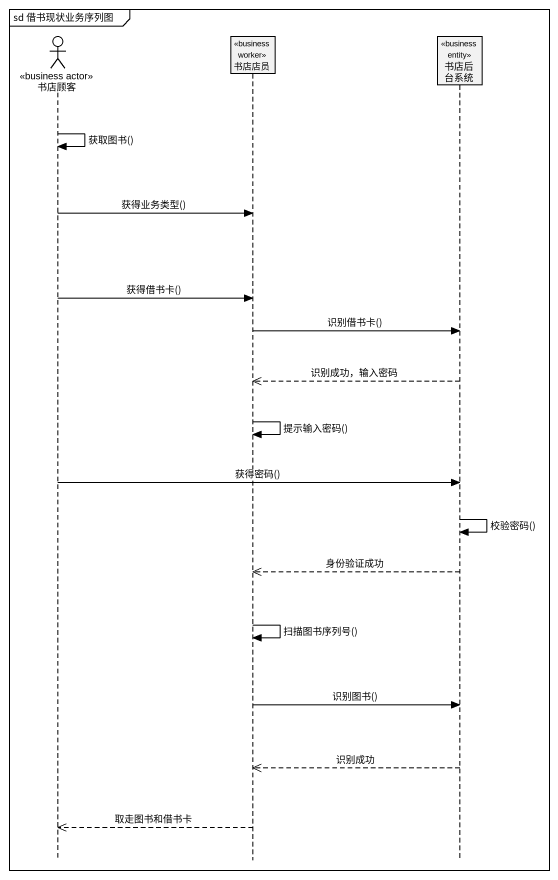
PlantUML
@startuml
mainframe sd 借书现状业务序列图
hide footbox
actor 书店顾客 <<business actor>>
participant 书店店员 <<business worker>>
participant 书店后台系统 <<business entity>>

书店顾客 -> 书店顾客 : 获取图书()
书店顾客 -> 书店店员 : 获得业务类型()
书店顾客 -> 书店店员 : 获得借书卡()
书店店员 -> 书店后台系统 : 识别借书卡()
书店后台系统 -->> 书店店员 : 识别成功，输入密码
书店店员 -> 书店店员 : 提示输入密码()
书店顾客 -> 书店后台系统 : 获得密码()
书店后台系统 -> 书店后台系统 : 校验密码()
书店后台系统 -->> 书店店员 : 身份验证成功
书店店员 -> 书店店员 : 扫描图书序列号()
书店店员 -> 书店后台系统 : 识别图书()
书店后台系统 -->> 书店店员 : 识别成功
书店店员 -->> 书店顾客 : 取走图书和借书卡
@enduml
